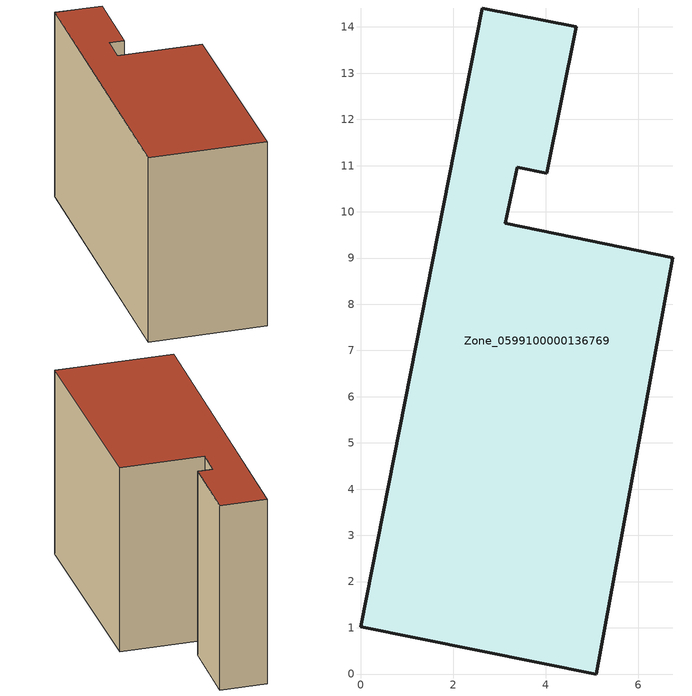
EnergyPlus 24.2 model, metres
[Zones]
Zone_0599100000136769
 floor ground (C_G): 5.09,0 0,1.02 2.63,14.41 4.66,14 4.02,10.83 3.38,10.96 3.13,9.75 6.75,9.01 z0
 wall outside (C_F): 3.38,10.96 4.02,10.83 4.66,14 2.63,14.41 0,1.02 5.09,0 6.75,9.01 3.13,9.75 3.38,10.96 z0:8.71
 roof outside (C_R): 5.09,0 6.75,9.01 3.13,9.75 3.38,10.96 4.02,10.83 4.66,14 2.63,14.41 0,1.02 z8.71
[BUILDING]
Pand.0599100000136769: North Axis=0; Terrain=City; Loads Convergence Tolerance Value=0.04; Temperature Convergence Tolerance Value=0.4; Solar Distribution=FullExterior; Maximum Number of Warmup Days=25; Minimum Number of Warmup Days=1
[Site:Location]
Rotterdam.The.Hague.AP_ZH_NLD Design_Conditions: Latitude=51.96; Longitude=4.45; Time Zone=1; Elevation=-4.5
[SITE:GROUNDTEMPERATURE:BUILDINGSURFACE]
18, 18, 18, 18, 18, 18, 18, 18, 18, 18, 18, 18
[MATERIAL] Thermal Absorptance=0.9; Solar Absorptance=0.7; Visible Absorptance=0.7
Name | Roughness | Thickness | Conductivity | Density | Specific Heat
G.TI.1975-1991 | MediumSmooth | 0.15 | 0.288461 | 540 | 1210
F.TI.1975-1991 | Rough | 0.3 | 0.230769 | 1920 | 840
R.TI.1975-1991 | MediumRough | 0.2 | 0.153846 | 1500 | 1000
[CONSTRUCTION]
C_G: G.TI.1975-1991
C_F: F.TI.1975-1991
C_R: R.TI.1975-1991
[ZONE]
Zone_0599100000136769: Type=1; Multiplier=1; Ceiling Height=Autocalculate; Volume=Autocalculate; Floor Area=autocalculate; Part of Total Floor Area=Yes
[ZONEINFILTRATION:DESIGNFLOWRATE]
Infil_Zone_0599100000136769: Zone or ZoneList or Space or SpaceList=Zone_0599100000136769; Schedule=AlwaysOn; Design Flow Rate Calculation Method=Flow/Area; Flow Rate per Floor Area=0.003; Constant Term Coefficient=1; Temperature Term Coefficient=0; Velocity Term Coefficient=0; Velocity Squared Term Coefficient=0
[HVACTEMPLATE:ZONE:IDEALLOADSAIRSYSTEM]
Zone_0599100000136769: Maximum Heating Supply Air Temperature=50; Minimum Cooling Supply Air Temperature=13; Maximum Heating Supply Air Humidity Ratio=0.0156; Minimum Cooling Supply Air Humidity Ratio=0.0077; Heating Limit=NoLimit; Cooling Limit=NoLimit; Dehumidification Control Type=ConstantSensibleHeatRatio; Cooling Sensible Heat Ratio=0.7; Dehumidification Setpoint=60; Humidification Control Type=None; Humidification Setpoint=30; Outdoor Air Method=None; Outdoor Air Flow Rate per Person=0.00944; Outdoor Air Flow Rate per Zone Floor Area=0; Outdoor Air Flow Rate per Zone=0; Demand Controlled Ventilation Type=None; Outdoor Air Economizer Type=NoEconomizer; Heat Recovery Type=None; Sensible Heat Recovery Effectiveness=0.7; Latent Heat Recovery Effectiveness=0.65
[ZONECONTROL:THERMOSTAT]
ThermostatControl_Zone_0599100000136769: Zone or ZoneList=Zone_0599100000136769; Control Type Schedule=DualSetpointControlType; Control 1=Thermostat_Zone_0599100000136769; Temperature Difference Between Cutout And Setpoint=0
[THERMOSTATSETPOINT:DUALSETPOINT]
Thermostat_Zone_0599100000136769: Heating Setpoint Temperature Schedule=HeatingSetpoint_Zone_0599100000136769; Cooling Setpoint Temperature Schedule=CoolingSetpoint_Zone_0599100000136769
[SCHEDULE:COMPACT]
HeatingSetpoint_Zone_0599100000136769: Through: 12/31, For: AllDays, Until: 24:00, 21
CoolingSetpoint_Zone_0599100000136769: Through: 12/31, For: AllDays, Until: 24:00, 24
DualSetpointControlType: Through: 12/31, For: AllDays, Until: 24:00, 4
AlwaysOn: Through: 12/31, For: AllDays, Until: 24:00, 1
